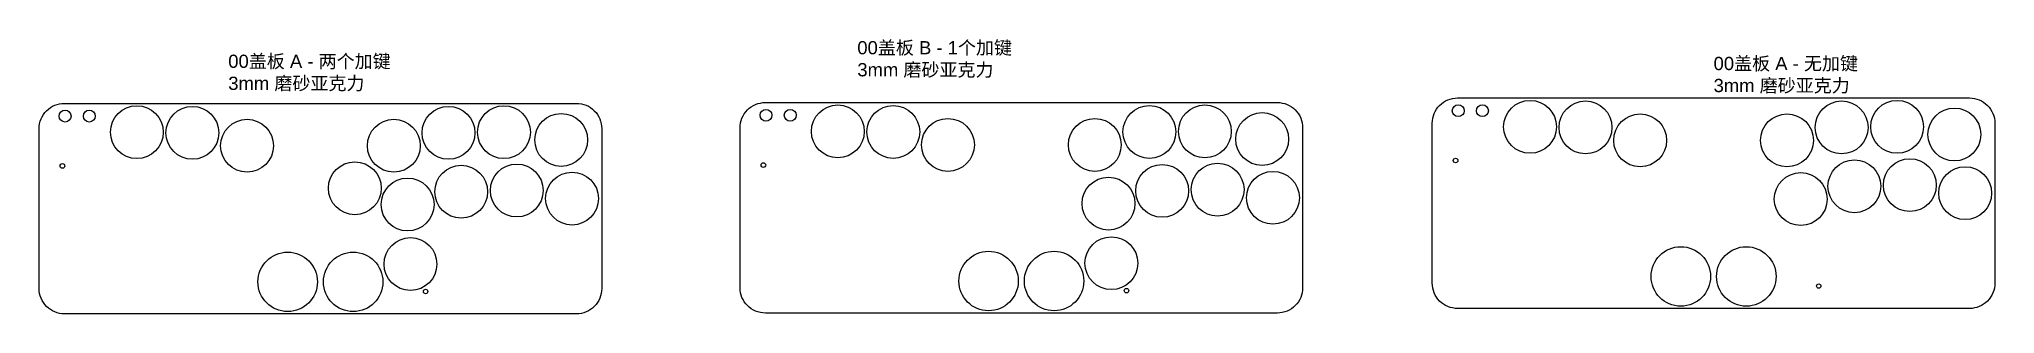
# Model space of a CAD drawing. Header units: millimetres. Extents: x 1256 to 2144, y 1792 to 1916.
import ezdxf

# ---------------------------------------------------------------- set-up
doc = ezdxf.new("R2010")
doc.units = ezdxf.units.MM
doc.layers.add('01 外壳', color=7, linetype='Continuous')
doc.styles.get("Standard").update_dxf_attribs({"font": 'Arial.ttf'})

msp = doc.modelspace()

# ---------------------------------------------------------------- linework, layer by layer
for points in [[(1255.51, 1875.7, -0.414214), (1267.01, 1887.2), (1499.61, 1887.2, -0.414214), (1511.11, 1875.7), (1511.11, 1803.1, -0.414214), (1499.61, 1791.6), (1267.01, 1791.6, -0.414214), (1255.51, 1803.1)], [(1573.93, 1876.07, -0.414214), (1585.43, 1887.57), (1818.03, 1887.57, -0.414214), (1829.53, 1876.07), (1829.53, 1803.47, -0.414214), (1818.03, 1791.97), (1585.43, 1791.97, -0.414214), (1573.93, 1803.47)], [(1888.4, 1878.15, -0.414214), (1899.9, 1889.65), (2132.5, 1889.65, -0.414214), (2144, 1878.15), (2144, 1805.55, -0.414214), (2132.5, 1794.05), (1899.9, 1794.05, -0.414214), (1888.4, 1805.55)]]:
    msp.add_lwpolyline(points, format="xyb", close=True)
at = {"transparency": 33554687}
for centre in [(2063.97, 1804.21), (1431.09, 1801.75), (1749.51, 1802.13)]:
    msp.add_circle(centre, 1, dxfattribs=at)
at = {"layer": '01 外壳', "transparency": 33554687}
for centre, radius in [((1267.31, 1881.4), 2.7), ((1278.31, 1881.4), 2.7), ((1299.93, 1874.09), 12), ((1325.14, 1873.81), 12), ((1441.49, 1873.81), 12), ((1466.7, 1874.09), 12), ((1585.73, 1881.77), 2.7), ((1596.73, 1881.77), 2.7), ((1618.35, 1874.47), 12), ((1643.56, 1874.19), 12), ((1759.91, 1874.19), 12), ((1785.12, 1874.47), 12), ((1900.2, 1883.85), 2.7), ((1911.2, 1883.85), 2.7), ((1932.82, 1876.54), 12), ((1958.03, 1876.26), 12), ((2074.38, 1876.26), 12), ((2099.58, 1876.54), 12), ((2125.59, 1873.05), 12), ((1349.96, 1867.94), 12), ((1416.67, 1867.94), 12), ((1492.7, 1870.59), 12), ((1668.38, 1868.32), 12), ((1735.09, 1868.32), 12), ((1811.12, 1870.97), 12), ((1982.85, 1870.39), 12), ((2049.56, 1870.39), 12), ((1266.12, 1858.78), 1.05), ((1398.95, 1848.63), 12), ((1447.27, 1847.07), 12), ((1472.5, 1847.62), 12), ((1584.53, 1859.16), 1.05), ((1765.69, 1847.44), 12), ((1790.91, 1848), 12), ((1899, 1861.23), 1.05), ((2080.16, 1849.52), 12), ((2105.38, 1850.07), 12), ((2130.51, 1846.4), 12), ((1422.92, 1841.28), 12), ((1497.62, 1843.94), 12), ((1741.33, 1841.66), 12), ((1816.04, 1844.32), 12), ((2055.8, 1843.73), 12), ((1424.21, 1814.21), 12), ((1742.62, 1814.59), 12), ((2001.33, 1808.59), 13.5), ((2031.07, 1808.59), 13.5), ((1368.44, 1806.13), 13.5), ((1398.19, 1806.13), 13.5), ((1686.86, 1806.51), 13.5), ((1716.61, 1806.51), 13.5)]:
    msp.add_circle(centre, radius, dxfattribs=at)

# ---------------------------------------------------------------- texts
at = {"char_height": 6, "attachment_point": 1}
for s, insert in [('00{\\fArial Unicode MS|b0|i0|c134|p0;盖板 B - 1个加键}\\P{\\fArial Unicode MS|b0|i0|c134|p0;3mm 磨砂亚克力}', (1627.22, 1915.46)), ('00{\\fArial Unicode MS|b0|i0|c134|p0;盖板 A - 两个加键}\\P{\\fArial Unicode MS|b0|i0|c134|p0;3mm 磨砂亚克力}', (1341.44, 1909.3)), ('00{\\fArial Unicode MS|b0|i0|c134|p0;盖板 A - 无加键}\\P{\\fArial Unicode MS|b0|i0|c134|p0;3mm 磨砂亚克力}', (2016.2, 1908.3))]:
    msp.add_mtext_dynamic_manual_height_columns(s, width=116.3994, gutter_width=12.5, heights=[0], dxfattribs=dict(at, insert=insert))

doc.saveas('drawing.dxf')
